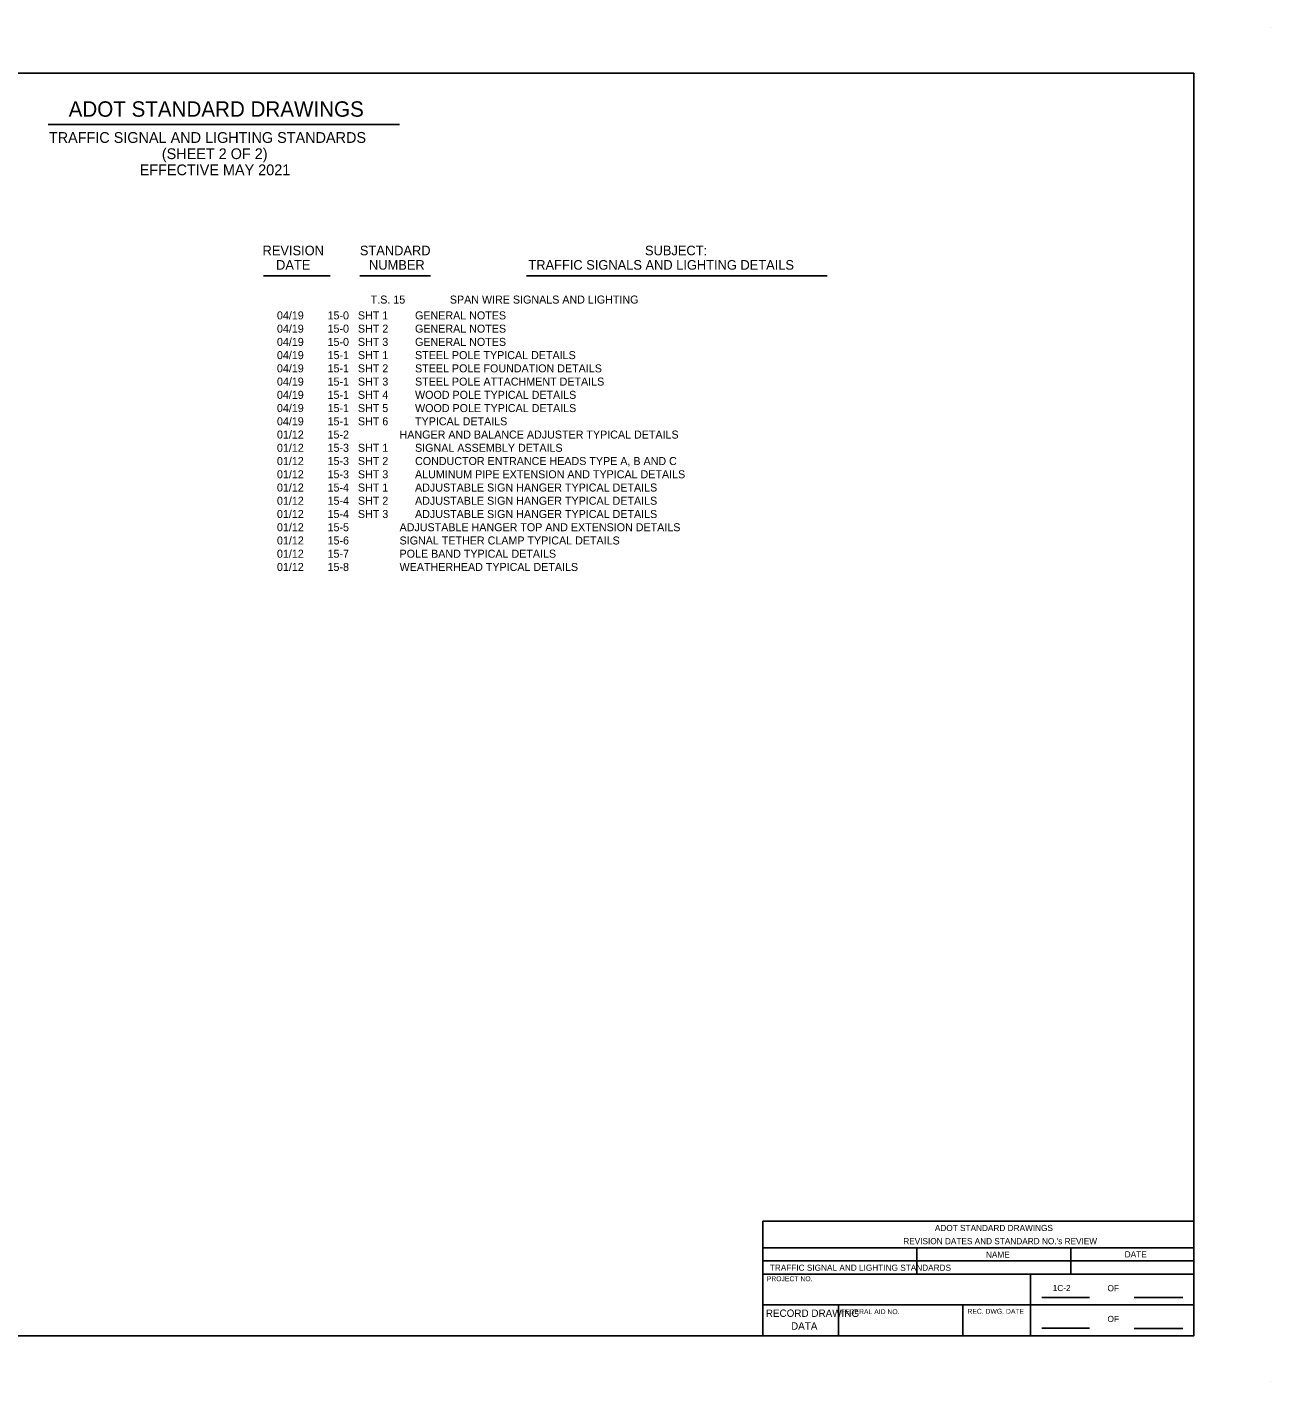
# Model space of a CAD drawing. Extents: x -128098 to -124698, y -146699 to -144499.
# Drawn here: x -126717 to -124698, y -146699 to -144499 of the extents above; entities that cross this region are included whole.
import ezdxf

# ---------------------------------------------------------------- set-up
doc = ezdxf.new("R2010")
doc.units = 0
doc.layers.add('62', color=7, linetype='Continuous')
doc.layers.add('63', color=7, linetype='Continuous')

msp = doc.modelspace()

# ---------------------------------------------------------------- linework, layer by layer
at = {"layer": '62'}
for p, q in [((-126683.3, -144656.7), (-126112.8, -144656.7)), ((-126333.6, -144902.6), (-126225.4, -144902.6)), ((-126177.4, -144902.6), (-126062.5, -144902.6)), ((-125906.6, -144902.6), (-125418.2, -144902.6))]:
    msp.add_line(p, q, dxfattribs=at)
at = {"layer": '63'}
for p, q in [((-124698.1, -144498.7), (-124698.1, -144498.7)), ((-125523.1, -146437.9), (-125523.1, -146623.7)), ((-124823.1, -146437.9), (-125523.1, -146437.9)), ((-124823.1, -146437.9), (-124823.1, -146623.7)), ((-124823.1, -146480.8), (-125523.1, -146480.8)), ((-125273.1, -146523.7), (-125273.1, -146480.8)), ((-125023.1, -146523.7), (-125023.1, -146480.8)), ((-124823.1, -146502.2), (-125523.1, -146502.2)), ((-124823.1, -146523.7), (-125523.1, -146523.7)), ((-125088.1, -146623.7), (-125088.1, -146523.7)), ((-124992.5, -146561.5), (-125070.1, -146561.5)), ((-124920.1, -146561.7), (-124841.3, -146561.7)), ((-124823.1, -146573.7), (-125523.1, -146573.7)), ((-125400.1, -146623.7), (-125400.1, -146573.7)), ((-125198.1, -146623.7), (-125198.1, -146573.7)), ((-124992.5, -146611.5), (-125070.1, -146611.5)), ((-124920.1, -146611.7), (-124841.3, -146611.7)), ((-124698.1, -146698.7), (-124698.1, -146698.7))]:
    msp.add_line(p, q, dxfattribs=at)
msp.add_lwpolyline([(-124823.1, -144573.7), (-127973.1, -144573.7), (-127973.1, -146623.7), (-124823.1, -146623.7)], close=True, dxfattribs=at)
msp.add_arc((-125523, -146480.9), 0.1, 90, 180, dxfattribs=at)
msp.add_arc((-125523, -146480.9), 0.1, 90, 180, dxfattribs=at)

# ---------------------------------------------------------------- texts
at = {"layer": '62'}
for s, height, p in [('ADOT STANDARD DRAWINGS', 25, (-126649.9, -144644.2)), ('TRAFFIC SIGNAL AND LIGHTING STANDARDS', 17.5, (-126682, -144686.7)), ('(SHEET 2 OF 2)', 17.5, (-126498.6, -144713)), ('EFFECTIVE MAY 2021', 17.5, (-126534.6, -144739.2)), ('REVISION', 15.6, (-126335.1, -144869.2)), ('STANDARD', 15.6, (-126177.1, -144869.2)), ('SUBJECT:', 15.6, (-125714.2, -144869.2)), ('DATE', 15.6, (-126313.1, -144892.6)), ('NUMBER', 15.6, (-126162.3, -144892.6)), ('TRAFFIC SIGNALS AND LIGHTING DETAILS', 15.6, (-125903.5, -144892.6)), ('T.S. 15               SPAN WIRE SIGNALS AND LIGHTING', 13, (-126159.5, -144947.6)), ('04/19        15-0   SHT 1         GENERAL NOTES', 13, (-126311.7, -144973.3)), ('04/19        15-0   SHT 2         GENERAL NOTES', 13, (-126311.7, -144994.8)), ('04/19        15-0   SHT 3         GENERAL NOTES', 13, (-126311.7, -145016.3)), ('04/19        15-1   SHT 1         STEEL POLE TYPICAL DETAILS', 13, (-126311.7, -145037.8)), ('04/19        15-1   SHT 2         STEEL POLE FOUNDATION DETAILS', 13, (-126311.7, -145059.3)), ('04/19        15-1   SHT 3         STEEL POLE ATTACHMENT DETAILS', 13, (-126311.7, -145080.8)), ('04/19        15-1   SHT 4         WOOD POLE TYPICAL DETAILS', 13, (-126311.7, -145102.3)), ('04/19        15-1   SHT 5         WOOD POLE TYPICAL DETAILS', 13, (-126311.7, -145123.8)), ('04/19        15-1   SHT 6         TYPICAL DETAILS', 13, (-126311.7, -145145.3)), ('01/12        15-2                 HANGER AND BALANCE ADJUSTER TYPICAL DETAILS', 13, (-126311.7, -145166.8)), ('01/12        15-3   SHT 1         SIGNAL ASSEMBLY DETAILS', 13, (-126311.7, -145188.3)), ('01/12        15-3   SHT 2         CONDUCTOR ENTRANCE HEADS TYPE A, B AND C', 13, (-126311.7, -145209.8)), ('01/12        15-3   SHT 3         ALUMINUM PIPE EXTENSION AND TYPICAL DETAILS', 13, (-126311.7, -145231.3)), ('01/12        15-4   SHT 1         ADJUSTABLE SIGN HANGER TYPICAL DETAILS', 13, (-126311.7, -145252.8)), ('01/12        15-4   SHT 2         ADJUSTABLE SIGN HANGER TYPICAL DETAILS', 13, (-126311.7, -145274.3)), ('01/12        15-4   SHT 3         ADJUSTABLE SIGN HANGER TYPICAL DETAILS', 13, (-126311.7, -145295.8)), ('01/12        15-5                 ADJUSTABLE HANGER TOP AND EXTENSION DETAILS', 13, (-126311.7, -145317.3)), ('01/12        15-6                 SIGNAL TETHER CLAMP TYPICAL DETAILS', 13, (-126311.7, -145338.8)), ('01/12        15-7                 POLE BAND TYPICAL DETAILS', 13, (-126311.7, -145360.3)), ('01/12        15-8                 WEATHERHEAD TYPICAL DETAILS', 13, (-126311.7, -145381.8))]:
    msp.add_text(s, height=height, dxfattribs=at).set_placement(p)
at = {"layer": '63'}
for s, height, p in [('ADOT STANDARD DRAWINGS', 10, (-125243.6, -146453.7)), ("REVISION DATES AND STANDARD NO.'s REVIEW", 10, (-125294.9, -146475.1)), ('NAME', 10, (-125160.7, -146497)), ('DATE', 10, (-124935.4, -146496.5)), ('TRAFFIC SIGNAL AND LIGHTING STANDARDS', 10, (-125511.6, -146518.2)), ('PROJECT NO.', 8, (-125516.5, -146535.1)), (' 1C-2 ', 10, (-125056, -146551.2)), ('OF', 10, (-124963.3, -146551.4)), ('RECORD DRAWING', 12, (-125518.1, -146593.1)), ('FEDERAL AID NO.', 8, (-125396.1, -146588.6)), ('REC. DWG. DATE', 8, (-125190.8, -146588)), ('DATA', 12, (-125477.1, -146613.9)), ('OF', 10, (-124963.3, -146601.4))]:
    msp.add_text(s, height=height, dxfattribs=at).set_placement(p)

doc.saveas('drawing.dxf')
